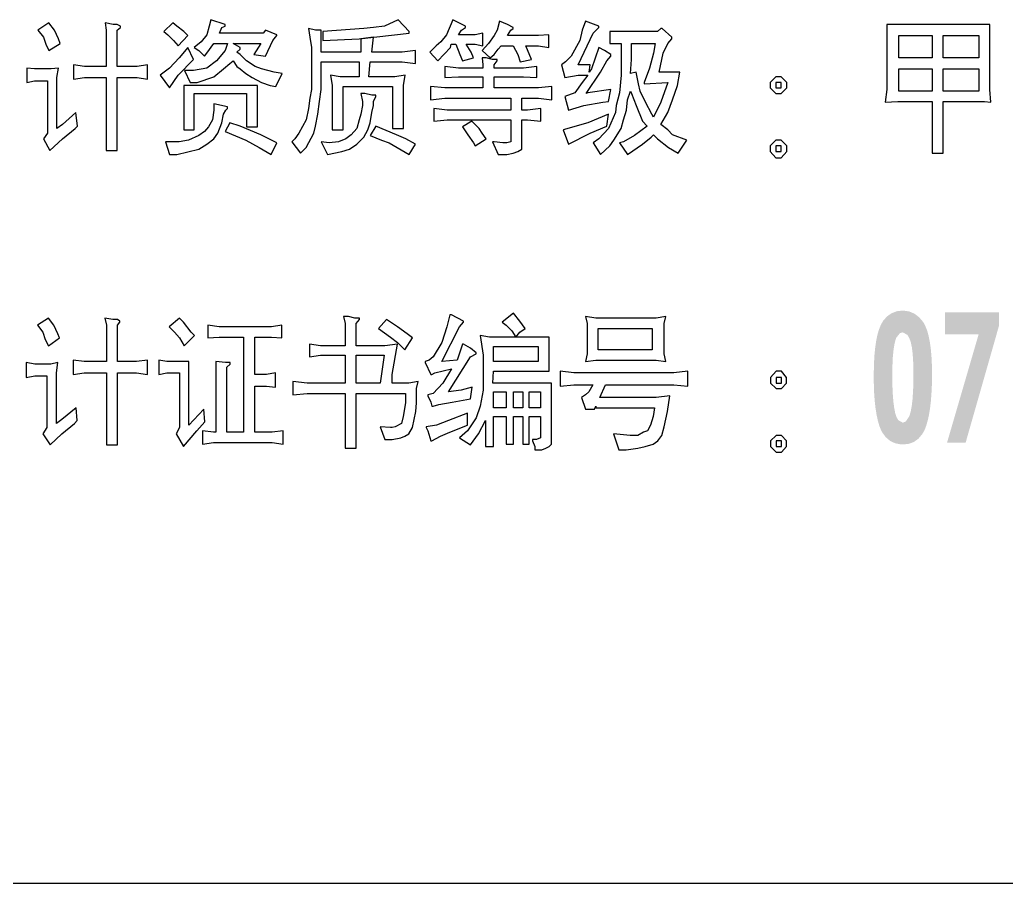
# Model space of a CAD drawing. Extents: x 1417642 to 3570900, y 124798 to 1191112.
# Drawn here: x 1609442 to 1612238, y 496502 to 498950 of the extents above; entities that cross this region are included whole.
import ezdxf

# ---------------------------------------------------------------- set-up
doc = ezdxf.new("R2010")
doc.units = 0
doc.header["$LTSCALE"] = 1000
doc.header["$MEASUREMENT"] = 0
doc.layers.add('图戳', color=211, linetype='CONTINUOUS')

msp = doc.modelspace()

# ---------------------------------------------------------------- hatches: boundary and pattern name
at = {"layer": '图戳'}
h = msp.add_hatch(color=256, dxfattribs=at)
h.paths.add_polyline_path([(1612025.6, 497995), (1612023.7, 498016.8), (1612021, 498036.3), (1612017.5, 498053.7), (1612013.3, 498068.9), (1612008.2, 498081.7), (1612002.5, 498092.3), (1612002.1, 498092.9), (1611990.5, 498106.4), (1611977.4, 498116.4), (1611962.9, 498122.6), (1611946.8, 498125.1), (1611944.3, 498125.3), (1611927.7, 498123.4), (1611912.9, 498117.8), (1611899.7, 498108.7), (1611888.3, 498095.8), (1611887.2, 498093.8), (1611881.6, 498083.4), (1611876.6, 498070.9), (1611872.3, 498056), (1611868.8, 498038.8), (1611866.1, 498019.5), (1611864, 497998.1), (1611862.7, 497974.3), (1611862.1, 497948.2), (1611862.1, 497941.9), (1611862.3, 497915.6), (1611863.2, 497891.3), (1611864.8, 497868.9), (1611867.1, 497848.6), (1611870, 497830.4), (1611873.5, 497814), (1611877.5, 497799.7), (1611882.2, 497787.6), (1611885.6, 497780.6), (1611895.9, 497766.5), (1611908, 497756.1), (1611922.3, 497749.2), (1611938.3, 497745.9), (1611944.3, 497745.7), (1611960.9, 497747.4), (1611975.8, 497752.8), (1611988.4, 497761.9), (1611999.2, 497774.6), (1612006.3, 497787), (1612010.9, 497799.4), (1612015, 497813.5), (1612018.5, 497829.3), (1612021.4, 497846.9), (1612023.7, 497866.2), (1612025.4, 497887.4), (1612026.6, 497910.4), (1612027.2, 497934.9), (1612027.2, 497944.6), (1612026.8, 497970.8)])
h.paths.add_polyline_path([(1611973.7, 497981.4), (1611974.5, 497956.3), (1611974.6, 497944.6), (1611974.3, 497917.7), (1611973.3, 497894), (1611971.9, 497873.1), (1611969.8, 497855.4), (1611967.1, 497840.5), (1611963.8, 497828.5), (1611962.9, 497826.2), (1611952.8, 497810.8), (1611944.3, 497807.5), (1611931.8, 497814.4), (1611926.2, 497823.9), (1611922.7, 497835.3), (1611920, 497849.6), (1611917.7, 497866.7), (1611916.1, 497887), (1611915, 497910.2), (1611914.6, 497936.3), (1611914.6, 497941.9), (1611915, 497968.5), (1611915.9, 497991.9), (1611917.9, 498011.8), (1611920.4, 498028.4), (1611923.5, 498041.7), (1611925.8, 498048.3), (1611936.6, 498061.6), (1611944.3, 498063.3), (1611957.1, 498056.6), (1611962.9, 498046.9), (1611966.9, 498035.9), (1611970, 498021.4), (1611972.3, 498003.3)], flags=16)
msp.add_hatch(color=256, dxfattribs=at).paths.add_polyline_path([(1612217, 498120.3), (1612063.5, 498120.3), (1612063.5, 498058.3), (1612159.4, 498058.3), (1612069.7, 497750.7), (1612122.4, 497750.7), (1612217, 498082.4)])

# ---------------------------------------------------------------- linework, layer by layer
for p, q in [((1609524.9, 498940.6), (1609493.4, 498920.3)), ((1609540.6, 498920.3), (1609524.9, 498940.6)), ((1609684.5, 498940.6), (1609686.8, 498920.3)), ((1609707, 498936.1), (1609684.5, 498940.6)), ((1609718.2, 498936.1), (1609707, 498936.1)), ((1609727.2, 498931.6), (1609718.2, 498936.1)), ((1609727.2, 498927.1), (1609727.2, 498931.6)), ((1609875.6, 498940.6), (1609850.9, 498915.8)), ((1609886.9, 498931.6), (1609875.6, 498940.6)), ((1609907.1, 498915.8), (1609886.9, 498931.6)), ((1609979.1, 498931.6), (1609972.3, 498906.8)), ((1609983.5, 498949.6), (1609979.1, 498931.6)), ((1610024, 498936.1), (1609983.5, 498949.6)), ((1610015, 498927.1), (1610024, 498931.6)), ((1610024, 498931.6), (1610024, 498936.1)), ((1610475.9, 498931.6), (1610444.5, 498927.1)), ((1610514.1, 498949.6), (1610475.9, 498931.6)), ((1610545.6, 498915.8), (1610514.1, 498949.6)), ((1610669.3, 498949.6), (1610651.3, 498906.8)), ((1610705.3, 498931.6), (1610669.3, 498949.6)), ((1610705.3, 498927.1), (1610705.3, 498931.6)), ((1610801.9, 498945.1), (1610795.2, 498920.3)), ((1610824.4, 498936.1), (1610801.9, 498945.1)), ((1610840.2, 498927.1), (1610824.4, 498936.1)), ((1611044.8, 498945.1), (1611035.8, 498920.3)), ((1611083, 498931.6), (1611044.8, 498945.1)), ((1611083, 498927.1), (1611083, 498931.6)), ((1611899.1, 498936.1), (1611899.1, 498751.7)), ((1612191.4, 498936.1), (1611899.1, 498936.1)), ((1612191.4, 498751.7), (1612191.4, 498936.1)), ((1609493.4, 498920.3), (1609509.2, 498900.1)), ((1609551.9, 498895.6), (1609540.6, 498920.3)), ((1609686.8, 498920.3), (1609686.8, 498857.4)), ((1609718.2, 498920.3), (1609727.2, 498927.1)), ((1609718.2, 498879.9), (1609718.2, 498920.3)), ((1609850.9, 498915.8), (1609862.1, 498906.8)), ((1609862.1, 498906.8), (1609877.9, 498891.1)), ((1609891.4, 498875.4), (1609918.3, 498904.6)), ((1609918.3, 498904.6), (1609907.1, 498915.8)), ((1609972.3, 498906.8), (1609956.6, 498886.6)), ((1610008.3, 498911.3), (1610015, 498927.1)), ((1610131.9, 498911.3), (1610008.3, 498911.3)), ((1610138.7, 498920.3), (1610131.9, 498911.3)), ((1610170.2, 498906.8), (1610138.7, 498920.3)), ((1610158.9, 498891.1), (1610170.2, 498904.6)), ((1610170.2, 498904.6), (1610170.2, 498906.8)), ((1610260.1, 498924.8), (1610264.6, 498900.1)), ((1610280.3, 498920.3), (1610260.1, 498924.8)), ((1610296.1, 498920.3), (1610280.3, 498920.3)), ((1610296.1, 498857.4), (1610296.1, 498920.3)), ((1610417.5, 498924.8), (1610300.6, 498915.8)), ((1610300.6, 498915.8), (1610300.6, 498891.1)), ((1610404, 498895.6), (1610545.6, 498911.3)), ((1610444.5, 498927.1), (1610417.5, 498924.8)), ((1610545.6, 498911.3), (1610545.6, 498915.8)), ((1610651.3, 498906.8), (1610635.6, 498886.6)), ((1610685, 498906.8), (1610694, 498920.3)), ((1610732.2, 498906.8), (1610685, 498906.8)), ((1610694, 498920.3), (1610705.3, 498927.1)), ((1610754.7, 498911.3), (1610732.2, 498906.8)), ((1610754.7, 498875.4), (1610754.7, 498911.3)), ((1610786.2, 498904.6), (1610770.5, 498882.1)), ((1610795.2, 498920.3), (1610786.2, 498904.6)), ((1610824.4, 498904.6), (1610833.4, 498920.3)), ((1610853.6, 498904.6), (1610824.4, 498904.6)), ((1610833.4, 498920.3), (1610840.2, 498924.8)), ((1610840.2, 498924.8), (1610840.2, 498927.1)), ((1610912.1, 498904.6), (1610853.6, 498904.6)), ((1610941.3, 498906.8), (1610912.1, 498904.6)), ((1610941.3, 498870.9), (1610941.3, 498906.8)), ((1611024.5, 498821.4), (1611067.2, 498911.3)), ((1611035.8, 498920.3), (1611029, 498891.1)), ((1611067.2, 498911.3), (1611083, 498927.1)), ((1611114.4, 498915.8), (1611114.4, 498882.1)), ((1611249.3, 498915.8), (1611114.4, 498915.8)), ((1611258.3, 498924.8), (1611249.3, 498915.8)), ((1611262.8, 498924.8), (1611258.3, 498924.8)), ((1611289.8, 498900.1), (1611262.8, 498924.8)), ((1611932.8, 498841.6), (1611932.8, 498904.6)), ((1611932.8, 498904.6), (1611991.3, 498904.6)), ((1611991.3, 498904.6), (1612027.3, 498904.6)), ((1612027.3, 498904.6), (1612027.3, 498841.6)), ((1612058.7, 498904.6), (1612117.2, 498904.6)), ((1612058.7, 498841.6), (1612058.7, 498904.6)), ((1612117.2, 498904.6), (1612159.9, 498904.6)), ((1612159.9, 498904.6), (1612159.9, 498841.6)), ((1609509.2, 498900.1), (1609515.9, 498879.9)), ((1609515.9, 498879.9), (1609524.9, 498861.9)), ((1609524.9, 498861.9), (1609556.4, 498882.1)), ((1609556.4, 498882.1), (1609551.9, 498895.6)), ((1609718.2, 498816.9), (1609718.2, 498879.9)), ((1609877.9, 498891.1), (1609891.4, 498875.4)), ((1609956.6, 498886.6), (1609936.3, 498870.9)), ((1609972.3, 498855.1), (1609992.5, 498882.1)), ((1609992.5, 498882.1), (1610030.8, 498882.1)), ((1610030.8, 498882.1), (1610024, 498861.9)), ((1610046.5, 498882.1), (1610105, 498882.1)), ((1610066.7, 498870.9), (1610046.5, 498882.1)), ((1610125.2, 498882.1), (1610105, 498850.6)), ((1610105, 498882.1), (1610125.2, 498882.1)), ((1610138.7, 498846.1), (1610158.9, 498891.1)), ((1610264.6, 498900.1), (1610269.1, 498870.9)), ((1610300.6, 498891.1), (1610404, 498895.6)), ((1610444.5, 498900.1), (1610408.5, 498895.6)), ((1610408.5, 498895.6), (1610408.5, 498857.4)), ((1610440, 498857.4), (1610444.5, 498900.1)), ((1610622.1, 498875.4), (1610604.1, 498857.4)), ((1610635.6, 498886.6), (1610622.1, 498875.4)), ((1610662.5, 498870.9), (1610664.8, 498879.9)), ((1610664.8, 498879.9), (1610678.3, 498879.9)), ((1610678.3, 498879.9), (1610689.5, 498850.6)), ((1610707.5, 498879.9), (1610732.2, 498879.9)), ((1610721, 498857.4), (1610707.5, 498879.9)), ((1610732.2, 498879.9), (1610754.7, 498875.4)), ((1610770.5, 498882.1), (1610752.5, 498861.9)), ((1610797.4, 498866.4), (1610806.4, 498875.4)), ((1610806.4, 498875.4), (1610840.2, 498875.4)), ((1610840.2, 498875.4), (1610853.6, 498850.6)), ((1610876.1, 498875.4), (1610912.1, 498875.4)), ((1610891.9, 498837.2), (1610876.1, 498875.4)), ((1610912.1, 498875.4), (1610941.3, 498870.9)), ((1611029, 498891.1), (1611004.3, 498846.1)), ((1611114.4, 498882.1), (1611145.9, 498882.1)), ((1611145.9, 498882.1), (1611145.9, 498821.4)), ((1611175.2, 498882.1), (1611233.6, 498882.1)), ((1611175.2, 498837.2), (1611175.2, 498882.1)), ((1611233.6, 498882.1), (1611242.6, 498882.1)), ((1611242.6, 498882.1), (1611238.1, 498855.1)), ((1611265.1, 498855.1), (1611278.6, 498882.1)), ((1611278.6, 498882.1), (1611289.8, 498895.6)), ((1611289.8, 498895.6), (1611289.8, 498900.1)), ((1609686.8, 498857.4), (1609686.8, 498816.9)), ((1609918.3, 498870.9), (1609893.6, 498841.6)), ((1609934.1, 498837.2), (1609918.3, 498870.9)), ((1609936.3, 498870.9), (1609949.8, 498861.9)), ((1609949.8, 498861.9), (1609965.6, 498846.1)), ((1609965.6, 498846.1), (1609972.3, 498855.1)), ((1610024, 498861.9), (1609999.3, 498832.7)), ((1610057.7, 498857.4), (1610066.7, 498866.4)), ((1610066.7, 498850.6), (1610057.7, 498857.4)), ((1610066.7, 498866.4), (1610066.7, 498870.9)), ((1610084.7, 498832.7), (1610066.7, 498850.6)), ((1610105, 498850.6), (1610138.7, 498846.1)), ((1610269.1, 498870.9), (1610269.1, 498810.2)), ((1610350, 498857.4), (1610296.1, 498857.4)), ((1610408.5, 498857.4), (1610350, 498857.4)), ((1610466.9, 498857.4), (1610440, 498857.4)), ((1610525.4, 498857.4), (1610466.9, 498857.4)), ((1610563.6, 498861.9), (1610525.4, 498857.4)), ((1610563.6, 498825.9), (1610563.6, 498861.9)), ((1610604.1, 498857.4), (1610626.6, 498832.7)), ((1610626.6, 498832.7), (1610662.5, 498870.9)), ((1610689.5, 498850.6), (1610696.3, 498832.7)), ((1610727.7, 498841.6), (1610721, 498857.4)), ((1610752.5, 498861.9), (1610775, 498841.6)), ((1610775, 498841.6), (1610786.2, 498850.6)), ((1610786.2, 498850.6), (1610797.4, 498866.4)), ((1610853.6, 498850.6), (1610860.4, 498830.4)), ((1611004.3, 498846.1), (1610988.5, 498830.4)), ((1611083, 498870.9), (1611062.7, 498810.2)), ((1611098.7, 498861.9), (1611083, 498870.9)), ((1611116.7, 498850.6), (1611098.7, 498861.9)), ((1611105.5, 498832.7), (1611116.7, 498846.1)), ((1611116.7, 498846.1), (1611116.7, 498850.6)), ((1611238.1, 498855.1), (1611226.9, 498812.4)), ((1611253.8, 498801.2), (1611265.1, 498855.1)), ((1609594.6, 498821.4), (1609594.6, 498780.9)), ((1609626.1, 498816.9), (1609594.6, 498821.4)), ((1609803.7, 498821.4), (1609774.5, 498816.9)), ((1609803.7, 498780.9), (1609803.7, 498821.4)), ((1609893.6, 498841.6), (1609866.6, 498812.4)), ((1609891.4, 498792.2), (1609934.1, 498837.2)), ((1609999.3, 498832.7), (1609972.3, 498812.4)), ((1610019.5, 498810.2), (1610037.5, 498825.9)), ((1610037.5, 498825.9), (1610046.5, 498832.7)), ((1610046.5, 498832.7), (1610057.7, 498816.9)), ((1610109.5, 498816.9), (1610084.7, 498832.7)), ((1610296.1, 498830.4), (1610354.5, 498830.4)), ((1610296.1, 498812.4), (1610296.1, 498830.4)), ((1610354.5, 498830.4), (1610404, 498830.4)), ((1610404, 498830.4), (1610404, 498787.7)), ((1610431, 498787.7), (1610435.5, 498830.4)), ((1610435.5, 498830.4), (1610493.9, 498830.4)), ((1610493.9, 498830.4), (1610525.4, 498830.4)), ((1610525.4, 498830.4), (1610563.6, 498825.9)), ((1610696.3, 498832.7), (1610727.7, 498841.6)), ((1610752.5, 498841.6), (1610754.7, 498821.4)), ((1610763.7, 498841.6), (1610752.5, 498841.6)), ((1610754.7, 498821.4), (1610754.7, 498812.4)), ((1610781.7, 498837.2), (1610763.7, 498841.6)), ((1610795.2, 498837.2), (1610781.7, 498837.2)), ((1610786.2, 498821.4), (1610795.2, 498832.7)), ((1610786.2, 498812.4), (1610786.2, 498821.4)), ((1610795.2, 498832.7), (1610795.2, 498837.2)), ((1610860.4, 498830.4), (1610891.9, 498837.2)), ((1610988.5, 498830.4), (1610977.3, 498821.4)), ((1610977.3, 498821.4), (1610986.3, 498785.4)), ((1611058.2, 498821.4), (1611024.5, 498821.4)), ((1611056, 498801.2), (1611058.2, 498821.4)), ((1611087.5, 498801.2), (1611105.5, 498832.7)), ((1611145.9, 498821.4), (1611145.9, 498792.2)), ((1611172.9, 498796.7), (1611175.2, 498837.2)), ((1611968.8, 498841.6), (1611932.8, 498841.6)), ((1612027.3, 498841.6), (1611968.8, 498841.6)), ((1612101.5, 498841.6), (1612058.7, 498841.6)), ((1612159.9, 498841.6), (1612101.5, 498841.6)), ((1609461.9, 498812.4), (1609461.9, 498771.9)), ((1609484.4, 498810.2), (1609461.9, 498812.4)), ((1609531.6, 498810.2), (1609484.4, 498810.2)), ((1609551.9, 498812.4), (1609531.6, 498810.2)), ((1609547.4, 498785.4), (1609551.9, 498812.4)), ((1609628.3, 498816.9), (1609626.1, 498816.9)), ((1609686.8, 498816.9), (1609628.3, 498816.9)), ((1609774.5, 498816.9), (1609718.2, 498816.9)), ((1609866.6, 498812.4), (1609839.7, 498792.2)), ((1609839.7, 498792.2), (1609866.6, 498756.2)), ((1609866.6, 498756.2), (1609891.4, 498792.2)), ((1609909.4, 498805.7), (1609925.1, 498771.9)), ((1609934.1, 498805.7), (1609909.4, 498805.7)), ((1609972.3, 498812.4), (1609934.1, 498805.7)), ((1609992.5, 498787.7), (1610019.5, 498810.2)), ((1610057.7, 498816.9), (1610066.7, 498810.2)), ((1610066.7, 498810.2), (1610082.5, 498796.7)), ((1610082.5, 498796.7), (1610100.5, 498785.4)), ((1610127.4, 498810.2), (1610109.5, 498816.9)), ((1610163.4, 498801.2), (1610127.4, 498810.2)), ((1610185.9, 498796.7), (1610163.4, 498801.2)), ((1610167.9, 498760.7), (1610185.9, 498796.7)), ((1610269.1, 498810.2), (1610269.1, 498751.7)), ((1610296.1, 498751.7), (1610296.1, 498812.4)), ((1610323, 498792.2), (1610327.5, 498763)), ((1610350, 498787.7), (1610323, 498792.2)), ((1610534.4, 498792.2), (1610505.2, 498787.7)), ((1610529.9, 498763), (1610534.4, 498792.2)), ((1610646.8, 498816.9), (1610646.8, 498785.4)), ((1610685, 498812.4), (1610646.8, 498816.9)), ((1610696.3, 498812.4), (1610685, 498812.4)), ((1610754.7, 498812.4), (1610696.3, 498812.4)), ((1610810.9, 498812.4), (1610786.2, 498812.4)), ((1610869.4, 498812.4), (1610810.9, 498812.4)), ((1610907.6, 498816.9), (1610869.4, 498812.4)), ((1610907.6, 498785.4), (1610907.6, 498816.9)), ((1610986.3, 498785.4), (1611024.5, 498792.2)), ((1611024.5, 498792.2), (1611051.5, 498792.2)), ((1611051.5, 498792.2), (1611035.8, 498771.9)), ((1611047, 498740.5), (1611087.5, 498801.2)), ((1611062.7, 498810.2), (1611056, 498801.2)), ((1611145.9, 498792.2), (1611141.4, 498742.7)), ((1611188.6, 498801.2), (1611172.9, 498796.7)), ((1611195.4, 498767.5), (1611188.6, 498801.2)), ((1611226.9, 498812.4), (1611211.1, 498771.9)), ((1611312.3, 498801.2), (1611253.8, 498801.2)), ((1611305.6, 498763), (1611312.3, 498801.2)), ((1611932.8, 498747.2), (1611932.8, 498810.2)), ((1611932.8, 498810.2), (1611991.3, 498810.2)), ((1611991.3, 498810.2), (1612027.3, 498810.2)), ((1612027.3, 498810.2), (1612027.3, 498747.2)), ((1612058.7, 498810.2), (1612117.2, 498810.2)), ((1612058.7, 498747.2), (1612058.7, 498810.2)), ((1612117.2, 498810.2), (1612159.9, 498810.2)), ((1612159.9, 498810.2), (1612159.9, 498747.2)), ((1609461.9, 498771.9), (1609484.4, 498776.4)), ((1609484.4, 498776.4), (1609520.4, 498776.4)), ((1609520.4, 498776.4), (1609520.4, 498628.1)), ((1609547.4, 498641.5), (1609547.4, 498785.4)), ((1609594.6, 498780.9), (1609626.1, 498785.4)), ((1609626.1, 498785.4), (1609684.5, 498785.4)), ((1609684.5, 498785.4), (1609686.8, 498785.4)), ((1609686.8, 498785.4), (1609686.8, 498578.6)), ((1609718.2, 498785.4), (1609774.5, 498785.4)), ((1609718.2, 498578.6), (1609718.2, 498785.4)), ((1609774.5, 498785.4), (1609803.7, 498780.9)), ((1609907.1, 498763), (1609907.1, 498637.1)), ((1610116.2, 498763), (1609907.1, 498763)), ((1609925.1, 498771.9), (1609945.3, 498771.9)), ((1609945.3, 498771.9), (1609992.5, 498787.7)), ((1610100.5, 498785.4), (1610127.4, 498771.9)), ((1610116.2, 498706.7), (1610116.2, 498763)), ((1610127.4, 498771.9), (1610152.2, 498763)), ((1610152.2, 498763), (1610167.9, 498760.7)), ((1610327.5, 498763), (1610327.5, 498637.1)), ((1610404, 498787.7), (1610350, 498787.7)), ((1610446.7, 498787.7), (1610431, 498787.7)), ((1610505.2, 498787.7), (1610446.7, 498787.7)), ((1610529.9, 498702.3), (1610529.9, 498763)), ((1610646.8, 498785.4), (1610685, 498787.7)), ((1610685, 498787.7), (1610743.5, 498787.7)), ((1610743.5, 498787.7), (1610754.7, 498787.7)), ((1610754.7, 498787.7), (1610754.7, 498756.2)), ((1610786.2, 498787.7), (1610844.7, 498787.7)), ((1610786.2, 498756.2), (1610786.2, 498787.7)), ((1610844.7, 498787.7), (1610869.4, 498787.7)), ((1610869.4, 498787.7), (1610907.6, 498785.4)), ((1611035.8, 498771.9), (1611015.5, 498742.7)), ((1611199.9, 498747.2), (1611195.4, 498767.5)), ((1611211.1, 498767.5), (1611278.6, 498771.9)), ((1611211.1, 498771.9), (1611211.1, 498767.5)), ((1611278.6, 498771.9), (1611258.3, 498715.7)), ((1611292.1, 498722.5), (1611305.6, 498763)), ((1611584.3, 498787.7), (1611568.6, 498771.9)), ((1611568.6, 498771.9), (1611568.6, 498756.2)), ((1611600.1, 498787.7), (1611584.3, 498787.7)), ((1611600.1, 498771.9), (1611584.3, 498771.9)), ((1611584.3, 498771.9), (1611584.3, 498756.2)), ((1611615.8, 498771.9), (1611600.1, 498787.7)), ((1611600.1, 498756.2), (1611600.1, 498771.9)), ((1611615.8, 498756.2), (1611615.8, 498771.9)), ((1609936.3, 498740.5), (1610084.7, 498740.5)), ((1609936.3, 498697.8), (1609936.3, 498740.5)), ((1610084.7, 498740.5), (1610084.7, 498677.5)), ((1610269.1, 498751.7), (1610264.6, 498727)), ((1610291.6, 498718), (1610296.1, 498751.7)), ((1610359, 498760.7), (1610498.4, 498760.7)), ((1610359, 498697.8), (1610359, 498760.7)), ((1610408.5, 498740.5), (1610413, 498718)), ((1610419.7, 498740.5), (1610408.5, 498740.5)), ((1610440, 498736), (1610419.7, 498740.5)), ((1610451.2, 498736), (1610440, 498736)), ((1610451.2, 498731.5), (1610451.2, 498736)), ((1610498.4, 498760.7), (1610498.4, 498697.8)), ((1610606.3, 498760.7), (1610606.3, 498722.5)), ((1610646.8, 498756.2), (1610606.3, 498760.7)), ((1610696.3, 498756.2), (1610646.8, 498756.2)), ((1610754.7, 498756.2), (1610696.3, 498756.2)), ((1610912.1, 498756.2), (1610786.2, 498756.2)), ((1610950.3, 498760.7), (1610912.1, 498756.2)), ((1610950.3, 498722.5), (1610950.3, 498760.7)), ((1611015.5, 498742.7), (1610986.3, 498731.5)), ((1611051.5, 498742.7), (1611047, 498740.5)), ((1611116.7, 498751.7), (1611051.5, 498742.7)), ((1611110, 498718), (1611116.7, 498751.7)), ((1611141.4, 498742.7), (1611132.4, 498706.7)), ((1611163.9, 498722.5), (1611172.9, 498747.2)), ((1611172.9, 498747.2), (1611175.2, 498740.5)), ((1611175.2, 498740.5), (1611188.6, 498706.7)), ((1611215.6, 498715.7), (1611199.9, 498747.2)), ((1611568.6, 498756.2), (1611584.3, 498740.5)), ((1611584.3, 498756.2), (1611600.1, 498756.2)), ((1611584.3, 498740.5), (1611600.1, 498740.5)), ((1611600.1, 498740.5), (1611615.8, 498756.2)), ((1611899.1, 498751.7), (1611894.6, 498715.7)), ((1611968.8, 498747.2), (1611932.8, 498747.2)), ((1612027.3, 498747.2), (1611968.8, 498747.2)), ((1612101.5, 498747.2), (1612058.7, 498747.2)), ((1612159.9, 498747.2), (1612101.5, 498747.2)), ((1612193.6, 498715.7), (1612191.4, 498751.7)), ((1609992.5, 498711.2), (1609992.5, 498693.3)), ((1610030.8, 498702.3), (1609992.5, 498711.2)), ((1610116.2, 498646), (1610116.2, 498706.7)), ((1610264.6, 498727), (1610260.1, 498697.8)), ((1610287.1, 498682), (1610291.6, 498718)), ((1610413, 498706.7), (1610408.5, 498682)), ((1610413, 498718), (1610413, 498706.7)), ((1610440, 498686.5), (1610444.5, 498706.7)), ((1610444.5, 498718), (1610451.2, 498731.5)), ((1610444.5, 498706.7), (1610444.5, 498718)), ((1610606.3, 498722.5), (1610646.8, 498727)), ((1610646.8, 498727), (1610833.4, 498727)), ((1610833.4, 498727), (1610833.4, 498693.3)), ((1610864.9, 498727), (1610912.1, 498727)), ((1610864.9, 498693.3), (1610864.9, 498727)), ((1610912.1, 498727), (1610950.3, 498722.5)), ((1610986.3, 498731.5), (1610997.5, 498693.3)), ((1610997.5, 498693.3), (1611040.3, 498706.7)), ((1611040.3, 498706.7), (1611094.2, 498715.7)), ((1611094.2, 498715.7), (1611110, 498718)), ((1611132.4, 498706.7), (1611130.2, 498686.5)), ((1611161.7, 498693.3), (1611163.9, 498722.5)), ((1611188.6, 498706.7), (1611206.6, 498661.8)), ((1611233.6, 498682), (1611215.6, 498715.7)), ((1611258.3, 498715.7), (1611238.1, 498673)), ((1611278.6, 498686.5), (1611292.1, 498722.5)), ((1611894.6, 498715.7), (1611930.6, 498718)), ((1611930.6, 498718), (1611989, 498718)), ((1611989, 498718), (1612027.3, 498718)), ((1612027.3, 498718), (1612027.3, 498571.8)), ((1612058.7, 498718), (1612117.2, 498718)), ((1612058.7, 498571.8), (1612058.7, 498718)), ((1612117.2, 498718), (1612175.7, 498718)), ((1612175.7, 498718), (1612193.6, 498715.7)), ((1609601.3, 498686.5), (1609563.1, 498652.8)), ((1609605.8, 498648.3), (1609601.3, 498686.5)), ((1609936.3, 498637.1), (1609936.3, 498697.8)), ((1609992.5, 498693.3), (1609988, 498666.3)), ((1610015, 498657.3), (1610019.5, 498682)), ((1610019.5, 498682), (1610026.3, 498693.3)), ((1610026.3, 498693.3), (1610030.8, 498697.8)), ((1610030.8, 498697.8), (1610030.8, 498702.3)), ((1610084.7, 498677.5), (1610084.7, 498646)), ((1610260.1, 498697.8), (1610253.3, 498666.3)), ((1610280.3, 498648.3), (1610287.1, 498682)), ((1610359, 498637.1), (1610359, 498697.8)), ((1610408.5, 498682), (1610404, 498666.3)), ((1610435.5, 498657.3), (1610440, 498686.5)), ((1610498.4, 498697.8), (1610498.4, 498641.5)), ((1610529.9, 498641.5), (1610529.9, 498702.3)), ((1610615.3, 498697.8), (1610615.3, 498661.8)), ((1610653.5, 498693.3), (1610615.3, 498697.8)), ((1610833.4, 498693.3), (1610653.5, 498693.3)), ((1610880.6, 498693.3), (1610864.9, 498693.3)), ((1610918.8, 498697.8), (1610880.6, 498693.3)), ((1610918.8, 498661.8), (1610918.8, 498697.8)), ((1611110, 498682), (1611051.5, 498657.3)), ((1611105.5, 498648.3), (1611110, 498682)), ((1611130.2, 498686.5), (1611110, 498641.5)), ((1611152.7, 498666.3), (1611161.7, 498693.3)), ((1611238.1, 498673), (1611233.6, 498682)), ((1611258.3, 498652.8), (1611278.6, 498686.5)), ((1609563.1, 498652.8), (1609547.4, 498641.5)), ((1609988, 498666.3), (1609976.8, 498646)), ((1610003.8, 498628.1), (1610015, 498657.3)), ((1610037.5, 498657.3), (1610024, 498632.6)), ((1610066.7, 498648.3), (1610037.5, 498657.3)), ((1610253.3, 498666.3), (1610233.1, 498628.1)), ((1610404, 498666.3), (1610397.2, 498641.5)), ((1610428.7, 498637.1), (1610435.5, 498657.3)), ((1610615.3, 498661.8), (1610653.5, 498666.3)), ((1610653.5, 498666.3), (1610833.4, 498666.3)), ((1610723.2, 498661.8), (1610696.3, 498646)), ((1610743.5, 498641.5), (1610723.2, 498661.8)), ((1610833.4, 498666.3), (1610833.4, 498603.3)), ((1610864.9, 498666.3), (1610880.6, 498666.3)), ((1610864.9, 498646), (1610864.9, 498666.3)), ((1610880.6, 498666.3), (1610918.8, 498661.8)), ((1611051.5, 498657.3), (1610981.8, 498637.1)), ((1611145.9, 498641.5), (1611152.7, 498666.3)), ((1611206.6, 498661.8), (1611220.1, 498648.3)), ((1611278.6, 498637.1), (1611258.3, 498652.8)), ((1609520.4, 498628.1), (1609509.2, 498612.3)), ((1609563.1, 498612.3), (1609599.1, 498641.5)), ((1609599.1, 498641.5), (1609605.8, 498648.3)), ((1609907.1, 498637.1), (1609936.3, 498637.1)), ((1609965.6, 498632.6), (1609949.8, 498621.3)), ((1609976.8, 498646), (1609965.6, 498632.6)), ((1609992.5, 498612.3), (1610003.8, 498628.1)), ((1610024, 498632.6), (1610082.5, 498607.8)), ((1610125.2, 498623.6), (1610066.7, 498648.3)), ((1610084.7, 498646), (1610116.2, 498646)), ((1610170.2, 498601.1), (1610125.2, 498623.6)), ((1610233.1, 498628.1), (1610221.9, 498612.3)), ((1610253.3, 498587.6), (1610275.8, 498628.1)), ((1610275.8, 498628.1), (1610280.3, 498648.3)), ((1610327.5, 498637.1), (1610359, 498637.1)), ((1610381.5, 498623.6), (1610365.8, 498612.3)), ((1610397.2, 498641.5), (1610381.5, 498623.6)), ((1610417.5, 498616.8), (1610428.7, 498637.1)), ((1610451.2, 498648.3), (1610435.5, 498621.3)), ((1610509.7, 498623.6), (1610451.2, 498648.3)), ((1610498.4, 498641.5), (1610529.9, 498641.5)), ((1610536.6, 498612.3), (1610509.7, 498623.6)), ((1610696.3, 498646), (1610712, 498623.6)), ((1610712, 498623.6), (1610727.7, 498601.1)), ((1610752.5, 498628.1), (1610743.5, 498641.5)), ((1610763.7, 498612.3), (1610752.5, 498628.1)), ((1610864.9, 498583.1), (1610864.9, 498646)), ((1610981.8, 498637.1), (1610997.5, 498596.6)), ((1610997.5, 498596.6), (1611058.2, 498628.1)), ((1611058.2, 498628.1), (1611105.5, 498648.3)), ((1611110, 498641.5), (1611083, 498612.3)), ((1611125.7, 498607.8), (1611145.9, 498641.5)), ((1611220.1, 498648.3), (1611184.1, 498621.3)), ((1611231.4, 498616.8), (1611238.1, 498623.6)), ((1611238.1, 498623.6), (1611249.3, 498612.3)), ((1611292.1, 498623.6), (1611278.6, 498637.1)), ((1611332.5, 498607.8), (1611292.1, 498623.6)), ((1609509.2, 498612.3), (1609527.1, 498578.6)), ((1609527.1, 498578.6), (1609563.1, 498612.3)), ((1609855.4, 498603.3), (1609866.6, 498567.4)), ((1609893.6, 498603.3), (1609855.4, 498603.3)), ((1609920.6, 498607.8), (1609893.6, 498603.3)), ((1609949.8, 498621.3), (1609920.6, 498607.8)), ((1609949.8, 498583.1), (1609972.3, 498596.6)), ((1609972.3, 498596.6), (1609992.5, 498612.3)), ((1610082.5, 498607.8), (1610120.7, 498587.6)), ((1610154.4, 498567.4), (1610170.2, 498601.1)), ((1610221.9, 498612.3), (1610212.9, 498603.3)), ((1610212.9, 498603.3), (1610237.6, 498571.8)), ((1610296.1, 498603.3), (1610314, 498567.4)), ((1610318.5, 498601.1), (1610296.1, 498603.3)), ((1610345.5, 498603.3), (1610318.5, 498601.1)), ((1610365.8, 498612.3), (1610345.5, 498603.3)), ((1610377, 498583.1), (1610397.2, 498596.6)), ((1610397.2, 498596.6), (1610417.5, 498616.8)), ((1610435.5, 498621.3), (1610466.9, 498607.8)), ((1610466.9, 498607.8), (1610489.4, 498601.1)), ((1610489.4, 498601.1), (1610545.6, 498567.4)), ((1610563.6, 498596.6), (1610536.6, 498612.3)), ((1610545.6, 498567.4), (1610563.6, 498596.6)), ((1610727.7, 498601.1), (1610732.2, 498592.1)), ((1610732.2, 498592.1), (1610763.7, 498612.3)), ((1610781.7, 498603.3), (1610797.4, 498567.4)), ((1610786.2, 498603.3), (1610781.7, 498603.3)), ((1610810.9, 498601.1), (1610786.2, 498603.3)), ((1610822.2, 498601.1), (1610810.9, 498601.1)), ((1610833.4, 498603.3), (1610822.2, 498601.1)), ((1611083, 498612.3), (1611067.2, 498601.1)), ((1611067.2, 498601.1), (1611087.5, 498567.4)), ((1611114.4, 498592.1), (1611125.7, 498607.8)), ((1611152.7, 498603.3), (1611141.4, 498601.1)), ((1611141.4, 498601.1), (1611163.9, 498567.4)), ((1611184.1, 498621.3), (1611152.7, 498603.3)), ((1611163.9, 498567.4), (1611206.6, 498596.6)), ((1611206.6, 498596.6), (1611231.4, 498616.8)), ((1611249.3, 498612.3), (1611280.8, 498587.6)), ((1611307.8, 498571.8), (1611332.5, 498607.8)), ((1611584.3, 498607.8), (1611568.6, 498592.1)), ((1611600.1, 498607.8), (1611584.3, 498607.8)), ((1611615.8, 498592.1), (1611600.1, 498607.8)), ((1609686.8, 498578.6), (1609718.2, 498578.6)), ((1609866.6, 498567.4), (1609886.9, 498567.4)), ((1609886.9, 498567.4), (1609949.8, 498583.1)), ((1610120.7, 498587.6), (1610154.4, 498567.4)), ((1610237.6, 498571.8), (1610253.3, 498587.6)), ((1610314, 498567.4), (1610354.5, 498576.3)), ((1610354.5, 498576.3), (1610377, 498583.1)), ((1610797.4, 498567.4), (1610822.2, 498567.4)), ((1610822.2, 498567.4), (1610840.2, 498571.8)), ((1610840.2, 498571.8), (1610853.6, 498576.3)), ((1610853.6, 498576.3), (1610864.9, 498583.1)), ((1611087.5, 498567.4), (1611114.4, 498592.1)), ((1611280.8, 498587.6), (1611307.8, 498571.8)), ((1611568.6, 498592.1), (1611568.6, 498576.3)), ((1611568.6, 498576.3), (1611584.3, 498558.4)), ((1611600.1, 498592.1), (1611584.3, 498592.1)), ((1611584.3, 498592.1), (1611584.3, 498576.3)), ((1611584.3, 498576.3), (1611600.1, 498576.3)), ((1611600.1, 498576.3), (1611600.1, 498592.1)), ((1611600.1, 498558.4), (1611615.8, 498576.3)), ((1611615.8, 498576.3), (1611615.8, 498592.1)), ((1612027.3, 498571.8), (1612058.7, 498571.8)), ((1611584.3, 498558.4), (1611600.1, 498558.4)), ((1609523.5, 498104.1), (1609492, 498083.8)), ((1609539.2, 498083.8), (1609523.5, 498104.1)), ((1609683.1, 498104.1), (1609687.6, 498083.8)), ((1609705.6, 498099.6), (1609683.1, 498104.1)), ((1609719.1, 498099.6), (1609705.6, 498099.6)), ((1609725.8, 498095.1), (1609719.1, 498099.6)), ((1609719.1, 498083.8), (1609725.8, 498092.8)), ((1609725.8, 498092.8), (1609725.8, 498095.1)), ((1609894.4, 498104.1), (1609865.2, 498079.3)), ((1609905.7, 498092.8), (1609894.4, 498104.1)), ((1609928.2, 498063.6), (1609905.7, 498092.8)), ((1610359.8, 498108.6), (1610364.3, 498088.3)), ((1610373.3, 498108.6), (1610359.8, 498108.6)), ((1610391.3, 498104.1), (1610373.3, 498108.6)), ((1610404.8, 498104.1), (1610391.3, 498104.1)), ((1610395.8, 498088.3), (1610404.8, 498099.6)), ((1610404.8, 498099.6), (1610404.8, 498104.1)), ((1610481.2, 498099.6), (1610458.8, 498074.8)), ((1610512.7, 498079.3), (1610481.2, 498099.6)), ((1610661.1, 498113.1), (1610652.1, 498079.3)), ((1610665.6, 498113.1), (1610661.1, 498113.1)), ((1610699.3, 498095.1), (1610665.6, 498113.1)), ((1610688.1, 498079.3), (1610699.3, 498092.8)), ((1610699.3, 498092.8), (1610699.3, 498095.1)), ((1610841, 498117.6), (1610809.5, 498092.8)), ((1610809.5, 498092.8), (1610820.7, 498083.8)), ((1610859, 498095.1), (1610841, 498117.6)), ((1610874.7, 498074.8), (1610859, 498095.1)), ((1611045.6, 498108.6), (1611050.1, 498088.3)), ((1611074.8, 498104.1), (1611045.6, 498108.6)), ((1611245.7, 498104.1), (1611074.8, 498104.1)), ((1611272.7, 498108.6), (1611245.7, 498104.1)), ((1611268.2, 498088.3), (1611272.7, 498108.6)), ((1609492, 498083.8), (1609507.7, 498063.6)), ((1609507.7, 498063.6), (1609514.5, 498043.4)), ((1609550.4, 498059.1), (1609539.2, 498083.8)), ((1609687.6, 498083.8), (1609687.6, 498023.1)), ((1609719.1, 498043.4), (1609719.1, 498083.8)), ((1609865.2, 498079.3), (1609880.9, 498063.6)), ((1609880.9, 498063.6), (1609894.4, 498047.9)), ((1609937.2, 498054.6), (1609928.2, 498063.6)), ((1609975.4, 498083.8), (1609975.4, 498047.9)), ((1610006.9, 498079.3), (1609975.4, 498083.8)), ((1610155.2, 498079.3), (1610006.9, 498079.3)), ((1610184.5, 498083.8), (1610155.2, 498079.3)), ((1610184.5, 498047.9), (1610184.5, 498083.8)), ((1610364.3, 498088.3), (1610364.3, 498025.4)), ((1610395.8, 498025.4), (1610395.8, 498088.3)), ((1610458.8, 498074.8), (1610492.5, 498050.1)), ((1610539.7, 498059.1), (1610512.7, 498079.3)), ((1610652.1, 498079.3), (1610638.6, 498034.4)), ((1610638.6, 497980.4), (1610688.1, 498079.3)), ((1610820.7, 498083.8), (1610836.5, 498068.1)), ((1610836.5, 498068.1), (1610847.7, 498050.1)), ((1610847.7, 498050.1), (1610859, 498063.6)), ((1610859, 498063.6), (1610874.7, 498074.8)), ((1611050.1, 498088.3), (1611050.1, 498025.4)), ((1611081.5, 498074.8), (1611234.4, 498074.8)), ((1611081.5, 498014.1), (1611081.5, 498074.8)), ((1611234.4, 498074.8), (1611234.4, 498014.1)), ((1611268.2, 498063.6), (1611268.2, 498088.3)), ((1611268.2, 498002.9), (1611268.2, 498063.6)), ((1609514.5, 498043.4), (1609523.5, 498025.4)), ((1609523.5, 498025.4), (1609554.9, 498047.9)), ((1609554.9, 498047.9), (1609550.4, 498059.1)), ((1609719.1, 497980.4), (1609719.1, 498043.4)), ((1609894.4, 498047.9), (1609907.9, 498025.4)), ((1609907.9, 498025.4), (1609937.2, 498054.6)), ((1609975.4, 498047.9), (1610006.9, 498050.1)), ((1610006.9, 498050.1), (1610065.3, 498050.1)), ((1610065.3, 498050.1), (1610076.6, 498050.1)), ((1610076.6, 498050.1), (1610076.6, 497780.3)), ((1610108, 498050.1), (1610155.2, 498050.1)), ((1610108, 498005.1), (1610108, 498050.1)), ((1610155.2, 498050.1), (1610184.5, 498047.9)), ((1610492.5, 498050.1), (1610512.7, 498034.4)), ((1610533, 498014.1), (1610555.4, 498047.9)), ((1610555.4, 498047.9), (1610539.7, 498059.1)), ((1610746.5, 498054.6), (1610755.5, 497998.4)), ((1610773.5, 498050.1), (1610746.5, 498054.6)), ((1610789.3, 498050.1), (1610773.5, 498050.1)), ((1610847.7, 498050.1), (1610789.3, 498050.1)), ((1610883.7, 498050.1), (1610847.7, 498050.1)), ((1610942.2, 498050.1), (1610883.7, 498050.1)), ((1610942.2, 498014.1), (1610942.2, 498050.1)), ((1609687.6, 498023.1), (1609687.6, 497980.4)), ((1610263.2, 498029.9), (1610263.2, 497993.9)), ((1610294.6, 498025.4), (1610263.2, 498029.9)), ((1610305.9, 498025.4), (1610294.6, 498025.4)), ((1610364.3, 498025.4), (1610305.9, 498025.4)), ((1610418.3, 498025.4), (1610395.8, 498025.4)), ((1610476.8, 498025.4), (1610418.3, 498025.4)), ((1610512.7, 498029.9), (1610476.8, 498025.4)), ((1610497, 497944.4), (1610512.7, 498029.9)), ((1610512.7, 498034.4), (1610533, 498014.1)), ((1610638.6, 498034.4), (1610613.9, 497993.9)), ((1610697.1, 498029.9), (1610681.3, 497984.9)), ((1610699.3, 498029.9), (1610697.1, 498029.9)), ((1610719.6, 498018.6), (1610699.3, 498029.9)), ((1610735.3, 498005.1), (1610719.6, 498018.6)), ((1610784.8, 498023.1), (1610910.7, 498023.1)), ((1610784.8, 497980.4), (1610784.8, 498023.1)), ((1610910.7, 498023.1), (1610910.7, 497980.4)), ((1610942.2, 497953.4), (1610942.2, 498014.1)), ((1611050.1, 498025.4), (1611050.1, 498002.9)), ((1611234.4, 498014.1), (1611081.5, 498014.1)), ((1609593.2, 497984.9), (1609593.2, 497944.4)), ((1609624.6, 497980.4), (1609593.2, 497984.9)), ((1609629.1, 497980.4), (1609624.6, 497980.4)), ((1609687.6, 497980.4), (1609629.1, 497980.4)), ((1609773, 497980.4), (1609719.1, 497980.4)), ((1609804.5, 497984.9), (1609773, 497980.4)), ((1609804.5, 497944.4), (1609804.5, 497984.9)), ((1609836, 497984.9), (1609836, 497944.4)), ((1609858.5, 497980.4), (1609836, 497984.9)), ((1609863, 497980.4), (1609858.5, 497980.4)), ((1609921.4, 497980.4), (1609863, 497980.4)), ((1609921.4, 497800.5), (1609921.4, 497980.4)), ((1609997.9, 497980.4), (1609997.9, 497780.3)), ((1610024.8, 497978.2), (1609997.9, 497980.4)), ((1610108, 497944.4), (1610108, 498005.1)), ((1610263.2, 497993.9), (1610294.6, 497998.4)), ((1610294.6, 497998.4), (1610353.1, 497998.4)), ((1610353.1, 497998.4), (1610364.3, 497998.4)), ((1610364.3, 497998.4), (1610364.3, 497935.4)), ((1610395.8, 497998.4), (1610454.3, 497998.4)), ((1610395.8, 497980.4), (1610395.8, 497998.4)), ((1610395.8, 497919.7), (1610395.8, 497980.4)), ((1610454.3, 497998.4), (1610474.5, 497998.4)), ((1610474.5, 497998.4), (1610463.3, 497919.7)), ((1610602.7, 497984.9), (1610591.4, 497980.4)), ((1610591.4, 497980.4), (1610591.4, 497978.2)), ((1610613.9, 497993.9), (1610602.7, 497984.9)), ((1610681.3, 497984.9), (1610638.6, 497980.4)), ((1610656.6, 497895), (1610719.6, 497993.9)), ((1610719.6, 497993.9), (1610735.3, 498002.9)), ((1610735.3, 498002.9), (1610735.3, 498005.1)), ((1610755.5, 497998.4), (1610755.5, 497935.4)), ((1610910.7, 497980.4), (1610784.8, 497980.4)), ((1611050.1, 498002.9), (1611045.6, 497980.4)), ((1611045.6, 497980.4), (1611074.8, 497984.9)), ((1611074.8, 497984.9), (1611245.7, 497984.9)), ((1611245.7, 497984.9), (1611272.7, 497980.4)), ((1611272.7, 497980.4), (1611268.2, 498002.9)), ((1609460.5, 497978.2), (1609460.5, 497935.4)), ((1609485.2, 497973.7), (1609460.5, 497978.2)), ((1609530.2, 497973.7), (1609485.2, 497973.7)), ((1609550.4, 497978.2), (1609530.2, 497973.7)), ((1609545.9, 497948.9), (1609550.4, 497978.2)), ((1610038.3, 497978.2), (1610024.8, 497978.2)), ((1610029.3, 497964.7), (1610038.3, 497973.7)), ((1610029.3, 497780.3), (1610029.3, 497964.7)), ((1610038.3, 497973.7), (1610038.3, 497978.2)), ((1610591.4, 497978.2), (1610607.2, 497944.4)), ((1610618.4, 497948.9), (1610665.6, 497960.2)), ((1610665.6, 497960.2), (1610640.9, 497919.7)), ((1610782.5, 497919.7), (1610784.8, 497953.4)), ((1610784.8, 497953.4), (1610942.2, 497953.4)), ((1610973.6, 497953.4), (1610973.6, 497910.7)), ((1611011.8, 497948.9), (1610973.6, 497953.4)), ((1611335.6, 497953.4), (1611295.1, 497948.9)), ((1611335.6, 497910.7), (1611335.6, 497953.4)), ((1611585.2, 497953.4), (1611569.4, 497935.4)), ((1611600.9, 497953.4), (1611585.2, 497953.4)), ((1611614.4, 497935.4), (1611600.9, 497953.4)), ((1609460.5, 497935.4), (1609485.2, 497939.9)), ((1609485.2, 497939.9), (1609519, 497939.9)), ((1609519, 497939.9), (1609519, 497793.8)), ((1609545.9, 497805), (1609545.9, 497948.9)), ((1609593.2, 497944.4), (1609624.6, 497948.9)), ((1609624.6, 497948.9), (1609683.1, 497948.9)), ((1609683.1, 497948.9), (1609687.6, 497948.9)), ((1609687.6, 497948.9), (1609687.6, 497744.3)), ((1609719.1, 497948.9), (1609773, 497948.9)), ((1609719.1, 497744.3), (1609719.1, 497948.9)), ((1609773, 497948.9), (1609804.5, 497944.4)), ((1609836, 497944.4), (1609858.5, 497948.9)), ((1609858.5, 497948.9), (1609894.4, 497948.9)), ((1609894.4, 497948.9), (1609894.4, 497793.8)), ((1610141.8, 497944.4), (1610108, 497944.4)), ((1610166.5, 497948.9), (1610141.8, 497944.4)), ((1610166.5, 497908.5), (1610166.5, 497948.9)), ((1610215.9, 497924.2), (1610215.9, 497886)), ((1610256.4, 497919.7), (1610215.9, 497924.2)), ((1610364.3, 497935.4), (1610364.3, 497919.7)), ((1610497, 497919.7), (1610497, 497944.4)), ((1610571.2, 497924.2), (1610544.2, 497919.7)), ((1610566.7, 497904), (1610571.2, 497924.2)), ((1610607.2, 497944.4), (1610609.4, 497944.4)), ((1610609.4, 497944.4), (1610618.4, 497948.9)), ((1610755.5, 497935.4), (1610755.5, 497899.5)), ((1611295.1, 497948.9), (1611011.8, 497948.9)), ((1611569.4, 497935.4), (1611569.4, 497919.7)), ((1611600.9, 497935.4), (1611585.2, 497935.4)), ((1611585.2, 497935.4), (1611585.2, 497919.7)), ((1611600.9, 497919.7), (1611600.9, 497935.4)), ((1611614.4, 497919.7), (1611614.4, 497935.4)), ((1610108, 497910.7), (1610141.8, 497910.7)), ((1610108, 497780.3), (1610108, 497910.7)), ((1610141.8, 497910.7), (1610166.5, 497908.5)), ((1610305.9, 497919.7), (1610256.4, 497919.7)), ((1610364.3, 497919.7), (1610305.9, 497919.7)), ((1610404.8, 497919.7), (1610395.8, 497919.7)), ((1610463.3, 497919.7), (1610404.8, 497919.7)), ((1610544.2, 497919.7), (1610497, 497919.7)), ((1610566.7, 497863.5), (1610566.7, 497904)), ((1610640.9, 497919.7), (1610613.9, 497890.5)), ((1610692.6, 497899.5), (1610656.6, 497895)), ((1610724.1, 497908.5), (1610692.6, 497899.5)), ((1610719.6, 497874.7), (1610724.1, 497908.5)), ((1610755.5, 497899.5), (1610746.5, 497854.5)), ((1610948.9, 497919.7), (1610782.5, 497919.7)), ((1610784.8, 497850), (1610784.8, 497895)), ((1610784.8, 497895), (1610820.7, 497895)), ((1610820.7, 497895), (1610820.7, 497850)), ((1610841, 497895), (1610868, 497895)), ((1610841, 497850), (1610841, 497895)), ((1610868, 497895), (1610868, 497850)), ((1610885.9, 497895), (1610917.4, 497895)), ((1610885.9, 497850), (1610885.9, 497895)), ((1610917.4, 497895), (1610917.4, 497850)), ((1610948.9, 497746.6), (1610948.9, 497919.7)), ((1610973.6, 497910.7), (1611011.8, 497915.2)), ((1611011.8, 497915.2), (1611065.8, 497915.2)), ((1611054.6, 497895), (1611045.6, 497886)), ((1611065.8, 497915.2), (1611054.6, 497895)), ((1611086, 497879.2), (1611101.8, 497915.2)), ((1611101.8, 497915.2), (1611295.1, 497915.2)), ((1611295.1, 497915.2), (1611335.6, 497910.7)), ((1611569.4, 497919.7), (1611585.2, 497904)), ((1611585.2, 497919.7), (1611600.9, 497919.7)), ((1611585.2, 497904), (1611600.9, 497904)), ((1611600.9, 497904), (1611614.4, 497919.7)), ((1610215.9, 497886), (1610256.4, 497890.5)), ((1610256.4, 497890.5), (1610314.9, 497890.5)), ((1610314.9, 497890.5), (1610364.3, 497890.5)), ((1610364.3, 497890.5), (1610364.3, 497735.3)), ((1610395.8, 497890.5), (1610535.2, 497890.5)), ((1610395.8, 497735.3), (1610395.8, 497890.5)), ((1610535.2, 497890.5), (1610535.2, 497863.5)), ((1610613.9, 497890.5), (1610598.2, 497886)), ((1610598.2, 497886), (1610598.2, 497883.7)), ((1610598.2, 497883.7), (1610607.2, 497865.7)), ((1610667.9, 497865.7), (1610719.6, 497874.7)), ((1611045.6, 497886), (1611034.3, 497879.2)), ((1611034.3, 497879.2), (1611045.6, 497845.5)), ((1611245.7, 497879.2), (1611086, 497879.2)), ((1611283.9, 497883.7), (1611245.7, 497879.2)), ((1611277.2, 497838.8), (1611283.9, 497883.7)), ((1609602.2, 497850), (1609561.7, 497816.3)), ((1609604.4, 497814), (1609602.2, 497850)), ((1609964.1, 497845.5), (1609921.4, 497800.5)), ((1609966.4, 497809.5), (1609964.1, 497845.5)), ((1610535.2, 497863.5), (1610528.5, 497825.3)), ((1610555.4, 497793.8), (1610564.4, 497838.8)), ((1610564.4, 497838.8), (1610566.7, 497863.5)), ((1610607.2, 497865.7), (1610609.4, 497854.5)), ((1610609.4, 497854.5), (1610613.9, 497854.5)), ((1610613.9, 497854.5), (1610629.6, 497859)), ((1610629.6, 497859), (1610667.9, 497865.7)), ((1610746.5, 497854.5), (1610735.3, 497820.8)), ((1610820.7, 497850), (1610784.8, 497850)), ((1610868, 497850), (1610841, 497850)), ((1610917.4, 497850), (1610885.9, 497850)), ((1611045.6, 497845.5), (1611070.3, 497845.5)), ((1611070.3, 497845.5), (1611074.8, 497854.5)), ((1611074.8, 497854.5), (1611074.8, 497850)), ((1611074.8, 497850), (1611241.2, 497850)), ((1611241.2, 497850), (1611236.7, 497825.3)), ((1611268.2, 497796), (1611277.2, 497838.8)), ((1609561.7, 497816.3), (1609545.9, 497805)), ((1609597.7, 497805), (1609604.4, 497814)), ((1610528.5, 497825.3), (1610524, 497805)), ((1610656.6, 497814), (1610622.9, 497800.5)), ((1610710.6, 497834.3), (1610656.6, 497814)), ((1610710.6, 497800.5), (1610710.6, 497834.3)), ((1610735.3, 497820.8), (1610710.6, 497784.8)), ((1610742.1, 497775.8), (1610762.3, 497814)), ((1610762.3, 497814), (1610762.3, 497751.1)), ((1610784.8, 497825.3), (1610820.7, 497825.3)), ((1610784.8, 497800.5), (1610784.8, 497825.3)), ((1610820.7, 497825.3), (1610820.7, 497764.6)), ((1610841, 497825.3), (1610868, 497825.3)), ((1610841, 497809.5), (1610841, 497825.3)), ((1610868, 497825.3), (1610868, 497764.6)), ((1610885.9, 497825.3), (1610917.4, 497825.3)), ((1610885.9, 497809.5), (1610885.9, 497825.3)), ((1610917.4, 497825.3), (1610917.4, 497764.6)), ((1611236.7, 497825.3), (1611229.9, 497800.5)), ((1609519, 497793.8), (1609507.7, 497775.8)), ((1609561.7, 497775.8), (1609597.7, 497805)), ((1609894.4, 497793.8), (1609885.4, 497775.8)), ((1609905.7, 497739.8), (1609943.9, 497784.8)), ((1609943.9, 497784.8), (1609966.4, 497809.5)), ((1609959.6, 497784.8), (1609959.6, 497746.6)), ((1609991.1, 497780.3), (1609959.6, 497784.8)), ((1610189, 497784.8), (1610157.5, 497780.3)), ((1610189, 497746.6), (1610189, 497784.8)), ((1610463.3, 497796), (1610476.8, 497760.1)), ((1610492.5, 497793.8), (1610463.3, 497796)), ((1610497, 497793.8), (1610492.5, 497793.8)), ((1610506, 497796), (1610497, 497793.8)), ((1610524, 497805), (1610506, 497796)), ((1610544.2, 497775.8), (1610555.4, 497793.8)), ((1610622.9, 497800.5), (1610593.7, 497796)), ((1610593.7, 497796), (1610593.7, 497793.8)), ((1610593.7, 497793.8), (1610598.2, 497784.8)), ((1610598.2, 497784.8), (1610607.2, 497755.6)), ((1610661.1, 497780.3), (1610710.6, 497800.5)), ((1610710.6, 497784.8), (1610688.1, 497764.6)), ((1610784.8, 497739.8), (1610784.8, 497800.5)), ((1610841, 497746.6), (1610841, 497809.5)), ((1610885.9, 497746.6), (1610885.9, 497809.5)), ((1611220.9, 497784.8), (1611209.7, 497780.3)), ((1611229.9, 497800.5), (1611220.9, 497784.8)), ((1611261.4, 497771.3), (1611268.2, 497796)), ((1609507.7, 497775.8), (1609528, 497744.3)), ((1609528, 497744.3), (1609561.7, 497775.8)), ((1609885.4, 497775.8), (1609905.7, 497739.8)), ((1609997.9, 497780.3), (1609991.1, 497780.3)), ((1610076.6, 497780.3), (1610029.3, 497780.3)), ((1610157.5, 497780.3), (1610108, 497780.3)), ((1610476.8, 497760.1), (1610497, 497760.1)), ((1610497, 497760.1), (1610521.7, 497764.6)), ((1610521.7, 497764.6), (1610533, 497769.1)), ((1610533, 497769.1), (1610544.2, 497775.8)), ((1610607.2, 497755.6), (1610609.4, 497755.6)), ((1610609.4, 497755.6), (1610634.1, 497769.1)), ((1610634.1, 497769.1), (1610661.1, 497780.3)), ((1610688.1, 497764.6), (1610719.6, 497744.3)), ((1610719.6, 497744.3), (1610742.1, 497775.8)), ((1610820.7, 497764.6), (1610820.7, 497746.6)), ((1610868, 497764.6), (1610868, 497746.6)), ((1610894.9, 497760.1), (1610894.9, 497755.6)), ((1610906.2, 497760.1), (1610894.9, 497760.1)), ((1610894.9, 497755.6), (1610901.7, 497739.8)), ((1610917.4, 497764.6), (1610906.2, 497760.1)), ((1611124.3, 497775.8), (1611140, 497730.8)), ((1611171.5, 497771.3), (1611124.3, 497775.8)), ((1611194, 497771.3), (1611171.5, 497771.3)), ((1611209.7, 497780.3), (1611194, 497771.3)), ((1611236.7, 497746.6), (1611250.2, 497755.6)), ((1611250.2, 497755.6), (1611261.4, 497771.3)), ((1611585.2, 497771.3), (1611569.4, 497755.6)), ((1611569.4, 497755.6), (1611569.4, 497739.8)), ((1611600.9, 497771.3), (1611585.2, 497771.3)), ((1611600.9, 497755.6), (1611585.2, 497755.6)), ((1611585.2, 497755.6), (1611585.2, 497739.8)), ((1611614.4, 497755.6), (1611600.9, 497771.3)), ((1611600.9, 497739.8), (1611600.9, 497755.6)), ((1611614.4, 497739.8), (1611614.4, 497755.6)), ((1609687.6, 497744.3), (1609719.1, 497744.3)), ((1609959.6, 497746.6), (1609991.1, 497751.1)), ((1609991.1, 497751.1), (1610157.5, 497751.1)), ((1610157.5, 497751.1), (1610189, 497746.6)), ((1610364.3, 497735.3), (1610395.8, 497735.3)), ((1610762.3, 497751.1), (1610762.3, 497739.8)), ((1610762.3, 497739.8), (1610784.8, 497739.8)), ((1610820.7, 497746.6), (1610841, 497746.6)), ((1610868, 497746.6), (1610885.9, 497746.6)), ((1610901.7, 497739.8), (1610901.7, 497730.8)), ((1610901.7, 497730.8), (1610921.9, 497730.8)), ((1610921.9, 497730.8), (1610933.2, 497735.3)), ((1610933.2, 497735.3), (1610942.2, 497739.8)), ((1610942.2, 497739.8), (1610948.9, 497746.6)), ((1611140, 497730.8), (1611160.2, 497730.8)), ((1611160.2, 497730.8), (1611194, 497735.3)), ((1611194, 497735.3), (1611214.2, 497739.8)), ((1611214.2, 497739.8), (1611236.7, 497746.6)), ((1611569.4, 497739.8), (1611585.2, 497724.1)), ((1611585.2, 497739.8), (1611600.9, 497739.8)), ((1611600.9, 497724.1), (1611614.4, 497739.8)), ((1611585.2, 497724.1), (1611600.9, 497724.1))]:
    msp.add_line(p, q, dxfattribs=at)
msp.add_lwpolyline([(1606342.3, 496502), (1616842.3, 496502)], dxfattribs=at)

doc.saveas('drawing.dxf')
